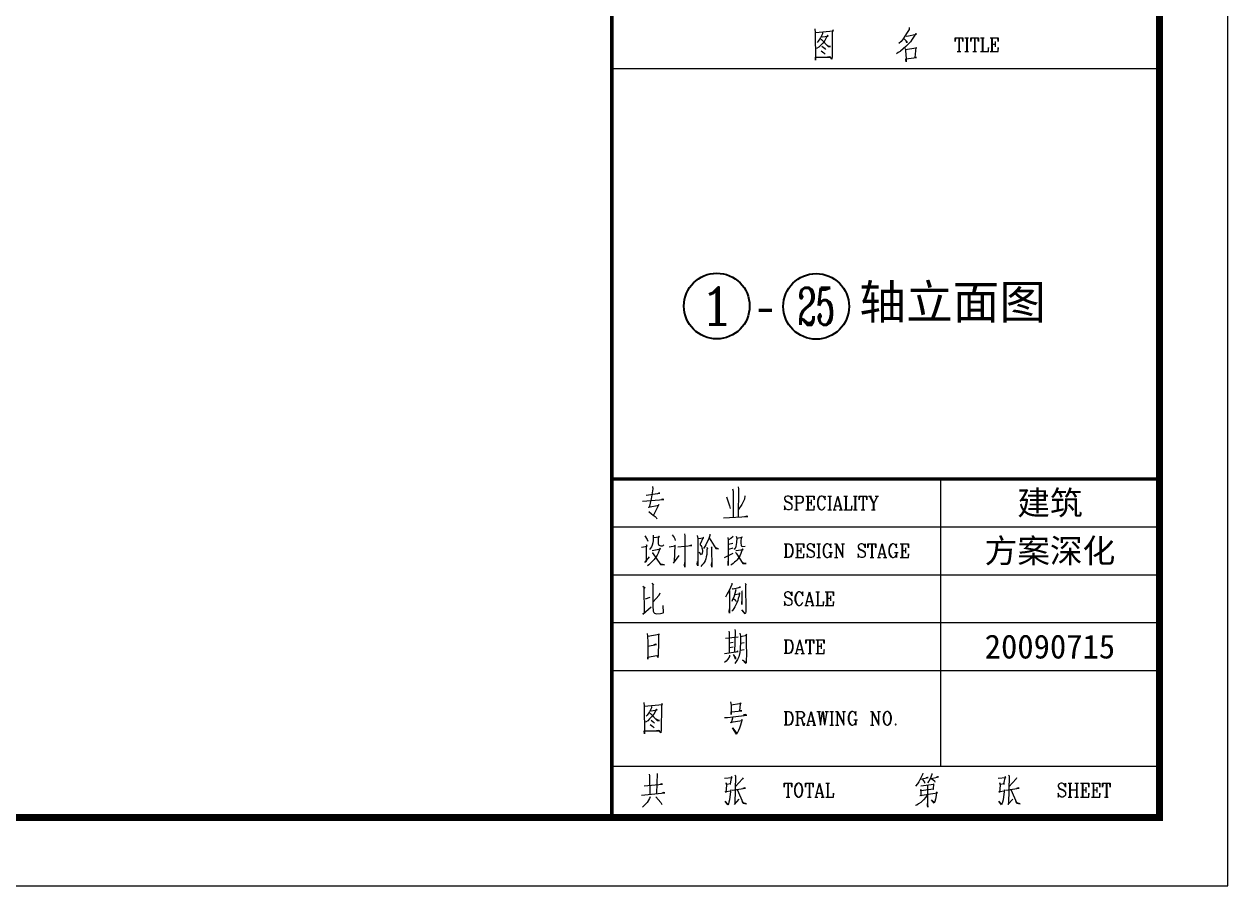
# Model space of a CAD drawing. Extents: x 1332633 to 1595679, y 264824 to 640777.
# Drawn here: x 1491220 to 1508807, y 267300 to 279900 of the extents above; entities that cross this region are included whole.
import ezdxf
from ezdxf.enums import TextEntityAlignment as Align

# ---------------------------------------------------------------- set-up
doc = ezdxf.new("R2010")
doc.units = 0
doc.header["$LTSCALE"] = 1000
doc.header["$MEASUREMENT"] = 0
doc.layers.add('_公共_图框', color=4, linetype='CONTINUOUS', lineweight=5)
for name, color, linetype in [('AXIS_TEXT', 7, 'CONTINUOUS'), ('hatch', 251, 'CONTINUOUS'), ('PUB_DIM', 3, 'CONTINUOUS')]:
    doc.layers.add(name, color=color, linetype=linetype)
doc.styles.add('_TCH_AXIS', font='COMPLEX', dxfattribs={"bigfont": 'GBCBIG'})
doc.styles.add('图框文字', font='SIMKAI.TTF')

# ---------------------------------------------------------------- blocks, each defined once
blk = doc.blocks.new('tk22')
at = {"layer": '_公共_图框'}
for p, q in [((-6037, 12531), (-6030, 12479)), ((-6027, 12479), (-5763, 12503)), ((-5772, 12515), (-5779, 12479)), ((-5763, 12503), (-5772, 12515)), ((-4658, 12523), (-4696, 12460)), ((-4655, 12550), (-4658, 12523)), ((-6030, 12479), (-6024, 12074)), ((-5986, 12350), (-6002, 12330)), ((-5952, 12397), (-5986, 12350)), ((-5923, 12456), (-5952, 12397)), ((-5920, 12322), (-5949, 12291)), ((-5945, 12373), (-5936, 12373)), ((-5939, 12417), (-5926, 12413)), ((-5936, 12373), (-5838, 12271)), ((-5926, 12413), (-5838, 12424)), ((-5923, 12476), (-5923, 12456)), ((-5889, 12362), (-5920, 12322)), ((-5848, 12436), (-5889, 12362)), ((-5838, 12424), (-5848, 12436)), ((-5779, 12479), (-5782, 12125)), ((-4774, 12346), (-4806, 12318)), ((-4743, 12385), (-4774, 12346)), ((-4718, 12421), (-4743, 12385)), ((-4733, 12385), (-4727, 12381)), ((-4727, 12381), (-4692, 12346)), ((-4696, 12460), (-4718, 12421)), ((-4689, 12326), (-4702, 12354)), ((-4699, 12429), (-4689, 12424)), ((-4692, 12346), (-4689, 12326)), ((-4689, 12424), (-4548, 12452)), ((-4639, 12342), (-4671, 12306)), ((-4611, 12377), (-4639, 12342)), ((-4582, 12421), (-4611, 12377)), ((-4557, 12460), (-4582, 12421)), ((-4548, 12452), (-4557, 12460)), ((-3986, 12401), (-3871, 12401)), ((-3986, 12343), (-3986, 12401)), ((-3978, 12401), (-3986, 12343)), ((-3932, 12401), (-3932, 12200)), ((-3925, 12401), (-3925, 12200)), ((-3871, 12343), (-3879, 12401)), ((-3871, 12401), (-3871, 12343)), ((-3841, 12401), (-3788, 12401)), ((-3818, 12401), (-3818, 12200)), ((-3810, 12401), (-3810, 12200)), ((-3757, 12401), (-3643, 12401)), ((-3757, 12343), (-3757, 12401)), ((-3750, 12401), (-3757, 12343)), ((-3704, 12401), (-3704, 12200)), ((-3696, 12401), (-3696, 12200)), ((-3643, 12343), (-3651, 12401)), ((-3643, 12401), (-3643, 12343)), ((-3613, 12401), (-3559, 12401)), ((-3590, 12401), (-3590, 12200)), ((-3582, 12401), (-3582, 12200)), ((-3475, 12401), (-3354, 12401)), ((-3453, 12401), (-3453, 12200)), ((-3445, 12401), (-3445, 12200)), ((-3399, 12343), (-3399, 12267)), ((-3354, 12343), (-3361, 12401)), ((-3354, 12401), (-3354, 12343)), ((-5977, 12263), (-6008, 12243)), ((-5949, 12291), (-5977, 12263)), ((-5942, 12208), (-5901, 12180)), ((-5930, 12275), (-5895, 12247)), ((-5901, 12180), (-5882, 12161)), ((-5895, 12247), (-5879, 12228)), ((-5838, 12279), (-5854, 12287)), ((-5804, 12271), (-5838, 12279)), ((-5838, 12271), (-5804, 12271)), ((-4815, 12184), (-4841, 12165)), ((-4790, 12200), (-4815, 12184)), ((-4784, 12204), (-4790, 12200)), ((-4743, 12236), (-4784, 12204)), ((-4705, 12271), (-4743, 12236)), ((-4718, 12243), (-4712, 12231)), ((-4712, 12231), (-4705, 12133)), ((-4557, 12247), (-4708, 12224)), ((-4671, 12306), (-4705, 12271)), ((-4570, 12113), (-4554, 12259)), ((-4548, 12251), (-4557, 12247)), ((-4554, 12259), (-4548, 12251)), ((-3955, 12200), (-3902, 12200)), ((-3841, 12200), (-3788, 12200)), ((-3727, 12200), (-3673, 12200)), ((-3613, 12200), (-3498, 12200)), ((-3498, 12258), (-3506, 12200)), ((-3498, 12200), (-3498, 12258)), ((-3475, 12200), (-3354, 12200)), ((-3445, 12305), (-3399, 12305)), ((-3354, 12258), (-3361, 12200)), ((-3354, 12200), (-3354, 12258)), ((-6027, 12117), (-5804, 12117)), ((-6024, 12074), (-6027, 12117)), ((-5820, 12122), (-5851, 12117)), ((-5804, 12117), (-5820, 12122)), ((-5785, 12086), (-5807, 12117)), ((-5782, 12125), (-5785, 12086)), ((-4705, 12133), (-4702, 12122)), ((-4705, 12094), (-4551, 12113)), ((-4705, 12082), (-4705, 12094)), ((-4702, 12050), (-4705, 12082)), ((-4702, 12122), (-4702, 12050)), ((-4554, 12113), (-4570, 12113)), ((-4551, 12113), (-4554, 12113)), ((-9000, 11950), (-1000, 11950)), ((-8403, 5807), (-8428, 5661)), ((-8406, 5838), (-8403, 5807)), ((-7235, 5807), (-7229, 5772)), ((-7157, 5834), (-7150, 5803)), ((-4200, 5950), (-4200, 1750)), ((-8554, 5626), (-8239, 5649)), ((-8498, 5712), (-8299, 5740)), ((-8428, 5661), (-8457, 5531)), ((-8312, 5740), (-8334, 5732)), ((-8299, 5740), (-8312, 5740)), ((-8255, 5653), (-8274, 5649)), ((-8239, 5649), (-8255, 5653)), ((-7324, 5689), (-7279, 5559)), ((-7229, 5772), (-7229, 5390)), ((-7150, 5803), (-7157, 5394)), ((-7063, 5653), (-7103, 5578)), ((-7056, 5704), (-7063, 5653)), ((-6462, 5691), (-6477, 5672)), ((-6477, 5672), (-6477, 5653)), ((-6477, 5653), (-6469, 5634)), ((-6477, 5653), (-6462, 5634)), ((-6469, 5634), (-6462, 5624)), ((-6439, 5700), (-6462, 5691)), ((-6462, 5634), (-6447, 5624)), ((-6416, 5700), (-6439, 5700)), ((-6393, 5691), (-6416, 5700)), ((-6378, 5672), (-6393, 5691)), ((-6378, 5672), (-6370, 5700)), ((-6370, 5643), (-6378, 5672)), ((-6370, 5700), (-6370, 5643)), ((-6332, 5700), (-6241, 5700)), ((-6309, 5700), (-6309, 5500)), ((-6302, 5700), (-6302, 5500)), ((-6241, 5700), (-6226, 5691)), ((-6241, 5700), (-6218, 5691)), ((-6226, 5691), (-6218, 5681)), ((-6218, 5691), (-6210, 5681)), ((-6218, 5681), (-6210, 5662)), ((-6210, 5634), (-6218, 5614)), ((-6210, 5681), (-6203, 5662)), ((-6210, 5662), (-6210, 5634)), ((-6203, 5634), (-6210, 5614)), ((-6203, 5662), (-6203, 5634)), ((-6165, 5700), (-6043, 5700)), ((-6142, 5700), (-6142, 5500)), ((-6134, 5700), (-6134, 5500)), ((-6089, 5643), (-6089, 5567)), ((-6043, 5643), (-6051, 5700)), ((-6043, 5700), (-6043, 5643)), ((-5990, 5653), (-5997, 5624)), ((-5982, 5672), (-5990, 5653)), ((-5982, 5653), (-5990, 5624)), ((-5967, 5691), (-5982, 5672)), ((-5974, 5672), (-5982, 5653)), ((-5959, 5691), (-5974, 5672)), ((-5944, 5700), (-5967, 5691)), ((-5944, 5700), (-5959, 5691)), ((-5929, 5700), (-5944, 5700)), ((-5906, 5691), (-5929, 5700)), ((-5891, 5672), (-5906, 5691)), ((-5883, 5700), (-5891, 5672)), ((-5891, 5672), (-5883, 5643)), ((-5883, 5643), (-5883, 5700)), ((-5845, 5700), (-5792, 5700)), ((-5822, 5700), (-5822, 5500)), ((-5814, 5700), (-5814, 5500)), ((-5754, 5500), (-5700, 5700)), ((-5700, 5700), (-5647, 5500)), ((-5700, 5672), (-5655, 5500)), ((-5609, 5700), (-5556, 5700)), ((-5586, 5700), (-5586, 5500)), ((-5578, 5700), (-5578, 5500)), ((-5472, 5700), (-5418, 5700)), ((-5449, 5700), (-5449, 5500)), ((-5441, 5700), (-5441, 5500)), ((-5388, 5700), (-5274, 5700)), ((-5388, 5643), (-5388, 5700)), ((-5380, 5700), (-5388, 5643)), ((-5335, 5700), (-5335, 5500)), ((-5327, 5700), (-5327, 5500)), ((-5274, 5643), (-5282, 5700)), ((-5274, 5700), (-5274, 5643)), ((-5251, 5700), (-5205, 5700)), ((-5236, 5700), (-5182, 5596)), ((-5228, 5700), (-5175, 5596)), ((-5121, 5700), (-5175, 5596)), ((-5152, 5700), (-5106, 5700)), ((-8463, 5539), (-8312, 5567)), ((-8457, 5531), (-8463, 5539)), ((-8460, 5472), (-8422, 5441)), ((-8315, 5578), (-8391, 5421)), ((-8312, 5567), (-8315, 5578)), ((-7279, 5559), (-7273, 5516)), ((-7103, 5578), (-7154, 5500)), ((-6477, 5557), (-6477, 5500)), ((-6469, 5529), (-6477, 5557)), ((-6477, 5500), (-6469, 5529)), ((-6454, 5510), (-6469, 5529)), ((-6462, 5624), (-6447, 5614)), ((-6431, 5500), (-6454, 5510)), ((-6447, 5624), (-6401, 5605)), ((-6447, 5614), (-6401, 5596)), ((-6409, 5500), (-6431, 5500)), ((-6386, 5510), (-6409, 5500)), ((-6401, 5605), (-6386, 5596)), ((-6401, 5596), (-6386, 5586)), ((-6386, 5596), (-6378, 5586)), ((-6386, 5586), (-6370, 5567)), ((-6370, 5529), (-6386, 5510)), ((-6378, 5586), (-6370, 5567)), ((-6370, 5567), (-6370, 5529)), ((-6332, 5500), (-6279, 5500)), ((-6241, 5596), (-6302, 5596)), ((-6218, 5605), (-6241, 5596)), ((-6226, 5605), (-6241, 5596)), ((-6218, 5614), (-6226, 5605)), ((-6210, 5614), (-6218, 5605)), ((-6165, 5500), (-6043, 5500)), ((-6134, 5605), (-6089, 5605)), ((-6043, 5557), (-6051, 5500)), ((-6043, 5500), (-6043, 5557)), ((-5997, 5624), (-5997, 5576)), ((-5997, 5576), (-5990, 5548)), ((-5990, 5624), (-5990, 5576)), ((-5990, 5576), (-5982, 5548)), ((-5990, 5548), (-5982, 5529)), ((-5982, 5548), (-5974, 5529)), ((-5982, 5529), (-5967, 5510)), ((-5974, 5529), (-5959, 5510)), ((-5967, 5510), (-5944, 5500)), ((-5959, 5510), (-5944, 5500)), ((-5944, 5500), (-5929, 5500)), ((-5929, 5500), (-5906, 5510)), ((-5906, 5510), (-5891, 5529)), ((-5891, 5529), (-5883, 5548)), ((-5845, 5500), (-5792, 5500)), ((-5769, 5500), (-5723, 5500)), ((-5738, 5557), (-5670, 5557)), ((-5678, 5500), (-5632, 5500)), ((-5609, 5500), (-5495, 5500)), ((-5495, 5557), (-5502, 5500)), ((-5495, 5500), (-5495, 5557)), ((-5472, 5500), (-5418, 5500)), ((-5358, 5500), (-5304, 5500)), ((-5205, 5500), (-5152, 5500)), ((-5182, 5596), (-5182, 5500)), ((-5175, 5596), (-5175, 5500)), ((-8422, 5441), (-8397, 5421)), ((-8397, 5421), (-8369, 5402)), ((-8369, 5402), (-8353, 5386)), ((-8353, 5386), (-8343, 5366)), ((-7368, 5382), (-7012, 5402)), ((-7028, 5405), (-7063, 5397)), ((-7012, 5402), (-7028, 5405)), ((-9000, 5250), (-1000, 5250)), ((-8520, 5119), (-8482, 5064)), ((-8397, 5127), (-8394, 5091)), ((-8391, 5095), (-8306, 5103)), ((-8312, 5115), (-8322, 5083)), ((-8306, 5103), (-8312, 5115)), ((-8117, 5135), (-8092, 5095)), ((-7938, 5146), (-7934, 5119)), ((-7934, 5119), (-7934, 4658)), ((-7752, 5123), (-7745, 5080)), ((-7569, 5123), (-7579, 5095)), ((-7569, 5143), (-7569, 5123)), ((-7229, 5107), (-7261, 5080)), ((-7182, 5115), (-7176, 5080)), ((-7103, 5103), (-7113, 5080)), ((-7097, 5099), (-7103, 5103)), ((-8567, 4953), (-8482, 4969)), ((-8498, 4953), (-8501, 4745)), ((-8494, 4985), (-8498, 4953)), ((-8482, 4969), (-8494, 4985)), ((-8482, 5064), (-8476, 5040)), ((-8435, 4938), (-8451, 4918)), ((-8422, 4957), (-8435, 4938)), ((-8410, 4981), (-8422, 4957)), ((-8400, 5017), (-8410, 4981)), ((-8410, 4906), (-8287, 4926)), ((-8394, 5052), (-8400, 5017)), ((-8394, 5091), (-8394, 5052)), ((-8322, 5083), (-8322, 5056)), ((-8322, 5056), (-8322, 5032)), ((-8322, 5032), (-8322, 5005)), ((-8322, 5005), (-8318, 4993)), ((-8318, 4993), (-8312, 4981)), ((-8312, 4981), (-8299, 4977)), ((-8296, 4938), (-8309, 4906)), ((-8299, 4977), (-8284, 4973)), ((-8287, 4926), (-8296, 4938)), ((-8284, 4973), (-8262, 4973)), ((-8262, 4973), (-8249, 4977)), ((-8249, 4977), (-8239, 4985)), ((-8164, 4957), (-8076, 4973)), ((-8092, 5095), (-8079, 5075)), ((-8082, 4981), (-8089, 4737)), ((-8076, 4973), (-8082, 4981)), ((-8079, 5075), (-8073, 5052)), ((-8035, 4957), (-7830, 4977)), ((-7843, 4981), (-7868, 4973)), ((-7830, 4977), (-7843, 4981)), ((-7745, 5080), (-7745, 4678)), ((-7742, 5080), (-7657, 5087)), ((-7667, 5095), (-7708, 4997)), ((-7708, 4997), (-7708, 4989)), ((-7708, 4989), (-7701, 4977)), ((-7701, 4977), (-7692, 4961)), ((-7692, 4961), (-7686, 4945)), ((-7686, 4945), (-7679, 4930)), ((-7679, 4930), (-7676, 4906)), ((-7657, 5087), (-7667, 5095)), ((-7642, 4961), (-7660, 4934)), ((-7626, 4989), (-7642, 4961)), ((-7610, 5020), (-7626, 4989)), ((-7594, 5056), (-7610, 5020)), ((-7610, 4953), (-7604, 4930)), ((-7604, 4930), (-7610, 4922)), ((-7579, 5095), (-7594, 5056)), ((-7576, 5091), (-7481, 4934)), ((-7547, 4957), (-7541, 4945)), ((-7541, 4945), (-7544, 4942)), ((-7544, 4942), (-7541, 4662)), ((-7481, 4942), (-7503, 4969)), ((-7443, 4926), (-7481, 4942)), ((-7481, 4934), (-7443, 4926)), ((-7305, 5095), (-7302, 5060)), ((-7302, 5060), (-7302, 4686)), ((-7261, 5080), (-7298, 5060)), ((-7298, 4997), (-7232, 5012)), ((-7232, 4938), (-7298, 4918)), ((-7204, 4934), (-7213, 4918)), ((-7195, 4945), (-7204, 4934)), ((-7188, 4965), (-7195, 4945)), ((-7182, 4989), (-7188, 4965)), ((-7179, 5024), (-7182, 4989)), ((-7176, 5080), (-7179, 5024)), ((-7176, 5083), (-7097, 5099)), ((-7113, 5080), (-7116, 5048)), ((-7116, 5048), (-7116, 5005)), ((-7116, 5005), (-7113, 4985)), ((-7113, 4985), (-7110, 4973)), ((-7110, 4973), (-7100, 4969)), ((-7091, 4930), (-7106, 4887)), ((-7100, 4969), (-7088, 4961)), ((-7084, 4918), (-7091, 4930)), ((-7088, 4961), (-7050, 4969)), ((-6485, 5000), (-6409, 5000)), ((-6462, 5000), (-6462, 4800)), ((-6454, 5000), (-6454, 4800)), ((-6409, 5000), (-6386, 4991)), ((-6409, 5000), (-6393, 4991)), ((-6393, 4991), (-6378, 4972)), ((-6386, 4991), (-6370, 4972)), ((-6378, 4972), (-6370, 4953)), ((-6370, 4972), (-6363, 4953)), ((-6370, 4953), (-6363, 4924)), ((-6363, 4953), (-6355, 4924)), ((-6317, 5000), (-6195, 5000)), ((-6294, 5000), (-6294, 4800)), ((-6287, 5000), (-6287, 4800)), ((-6241, 4943), (-6241, 4867)), ((-6195, 4943), (-6203, 5000)), ((-6195, 5000), (-6195, 4943)), ((-6134, 4991), (-6149, 4972)), ((-6149, 4972), (-6149, 4953)), ((-6149, 4953), (-6142, 4934)), ((-6149, 4953), (-6134, 4934)), ((-6142, 4934), (-6134, 4924)), ((-6111, 5000), (-6134, 4991)), ((-6134, 4934), (-6119, 4924)), ((-6089, 5000), (-6111, 5000)), ((-6066, 4991), (-6089, 5000)), ((-6051, 4972), (-6066, 4991)), ((-6051, 4972), (-6043, 5000)), ((-6043, 4943), (-6051, 4972)), ((-6043, 5000), (-6043, 4943)), ((-6005, 5000), (-5952, 5000)), ((-5982, 5000), (-5982, 4800)), ((-5974, 5000), (-5974, 4800)), ((-5906, 4953), (-5913, 4924)), ((-5898, 4972), (-5906, 4953)), ((-5898, 4953), (-5906, 4924)), ((-5883, 4991), (-5898, 4972)), ((-5891, 4972), (-5898, 4953)), ((-5875, 4991), (-5891, 4972)), ((-5860, 5000), (-5883, 4991)), ((-5860, 5000), (-5875, 4991)), ((-5845, 5000), (-5860, 5000)), ((-5822, 4991), (-5845, 5000)), ((-5807, 4972), (-5822, 4991)), ((-5799, 5000), (-5807, 4972)), ((-5807, 4972), (-5799, 4943)), ((-5799, 4943), (-5799, 5000)), ((-5746, 5000), (-5716, 5000)), ((-5723, 5000), (-5723, 4800)), ((-5716, 5000), (-5624, 4819)), ((-5716, 4981), (-5624, 4800)), ((-5647, 5000), (-5601, 5000)), ((-5624, 4800), (-5624, 5000)), ((-5388, 4991), (-5403, 4972)), ((-5403, 4972), (-5403, 4953)), ((-5403, 4953), (-5396, 4934)), ((-5403, 4953), (-5388, 4934)), ((-5396, 4934), (-5388, 4924)), ((-5365, 5000), (-5388, 4991)), ((-5388, 4934), (-5373, 4924)), ((-5343, 5000), (-5365, 5000)), ((-5320, 4991), (-5343, 5000)), ((-5304, 4972), (-5320, 4991)), ((-5304, 4972), (-5297, 5000)), ((-5297, 4943), (-5304, 4972)), ((-5297, 5000), (-5297, 4943)), ((-5259, 5000), (-5144, 5000)), ((-5259, 4943), (-5259, 5000)), ((-5251, 5000), (-5259, 4943)), ((-5205, 5000), (-5205, 4800)), ((-5198, 5000), (-5198, 4800)), ((-5144, 4943), (-5152, 5000)), ((-5144, 5000), (-5144, 4943)), ((-5106, 4800), (-5053, 5000)), ((-5053, 5000), (-5000, 4800)), ((-5053, 4972), (-5007, 4800)), ((-4947, 4953), (-4954, 4924)), ((-4939, 4972), (-4947, 4953)), ((-4939, 4953), (-4947, 4924)), ((-4924, 4991), (-4939, 4972)), ((-4931, 4972), (-4939, 4953)), ((-4916, 4991), (-4931, 4972)), ((-4901, 5000), (-4924, 4991)), ((-4901, 5000), (-4916, 4991)), ((-4886, 5000), (-4901, 5000)), ((-4863, 4991), (-4886, 5000)), ((-4847, 4972), (-4863, 4991)), ((-4840, 5000), (-4847, 4972)), ((-4847, 4972), (-4840, 4943)), ((-4840, 4943), (-4840, 5000)), ((-4786, 5000), (-4665, 5000)), ((-4764, 5000), (-4764, 4800)), ((-4756, 5000), (-4756, 4800)), ((-4710, 4943), (-4710, 4867)), ((-4665, 4943), (-4672, 5000)), ((-4665, 5000), (-4665, 4943)), ((-8517, 4729), (-8451, 4812)), ((-8413, 4871), (-8406, 4871)), ((-8381, 4772), (-8410, 4741)), ((-8406, 4871), (-8290, 4698)), ((-8356, 4808), (-8381, 4772)), ((-8340, 4835), (-8356, 4808)), ((-8325, 4867), (-8340, 4835)), ((-8309, 4906), (-8325, 4867)), ((-8101, 4721), (-8016, 4831)), ((-7689, 4839), (-7723, 4879)), ((-7683, 4851), (-7689, 4839)), ((-7679, 4867), (-7683, 4851)), ((-7676, 4887), (-7679, 4867)), ((-7676, 4906), (-7676, 4887)), ((-7635, 4753), (-7651, 4729)), ((-7626, 4780), (-7635, 4753)), ((-7620, 4812), (-7626, 4780)), ((-7613, 4843), (-7620, 4812)), ((-7610, 4890), (-7613, 4843)), ((-7610, 4922), (-7610, 4890)), ((-7355, 4800), (-7226, 4863)), ((-7302, 4717), (-7302, 4749)), ((-7188, 4749), (-7207, 4733)), ((-7195, 4875), (-7185, 4863)), ((-7188, 4906), (-7185, 4906)), ((-7172, 4764), (-7188, 4749)), ((-7185, 4906), (-7084, 4918)), ((-7185, 4863), (-7088, 4713)), ((-7154, 4788), (-7172, 4764)), ((-7138, 4812), (-7154, 4788)), ((-7125, 4835), (-7138, 4812)), ((-7116, 4859), (-7125, 4835)), ((-7106, 4887), (-7116, 4859)), ((-6409, 4800), (-6485, 4800)), ((-6386, 4810), (-6409, 4800)), ((-6393, 4810), (-6409, 4800)), ((-6378, 4829), (-6393, 4810)), ((-6370, 4829), (-6386, 4810)), ((-6370, 4848), (-6378, 4829)), ((-6363, 4877), (-6370, 4848)), ((-6363, 4848), (-6370, 4829)), ((-6363, 4924), (-6363, 4877)), ((-6355, 4877), (-6363, 4848)), ((-6355, 4924), (-6355, 4877)), ((-6317, 4800), (-6195, 4800)), ((-6287, 4905), (-6241, 4905)), ((-6195, 4857), (-6203, 4800)), ((-6195, 4800), (-6195, 4857)), ((-6149, 4857), (-6149, 4800)), ((-6142, 4829), (-6149, 4857)), ((-6149, 4800), (-6142, 4829)), ((-6127, 4810), (-6142, 4829)), ((-6134, 4924), (-6119, 4915)), ((-6104, 4800), (-6127, 4810)), ((-6119, 4924), (-6073, 4905)), ((-6119, 4915), (-6073, 4895)), ((-6081, 4800), (-6104, 4800)), ((-6058, 4810), (-6081, 4800)), ((-6073, 4905), (-6058, 4895)), ((-6073, 4895), (-6058, 4886)), ((-6058, 4895), (-6051, 4886)), ((-6058, 4886), (-6043, 4867)), ((-6043, 4829), (-6058, 4810)), ((-6051, 4886), (-6043, 4867)), ((-6043, 4867), (-6043, 4829)), ((-6005, 4800), (-5952, 4800)), ((-5913, 4924), (-5913, 4877)), ((-5913, 4877), (-5906, 4848)), ((-5906, 4924), (-5906, 4877)), ((-5906, 4877), (-5898, 4848)), ((-5906, 4848), (-5898, 4829)), ((-5898, 4848), (-5891, 4829)), ((-5898, 4829), (-5883, 4810)), ((-5891, 4829), (-5875, 4810)), ((-5883, 4810), (-5860, 4800)), ((-5875, 4810), (-5860, 4800)), ((-5860, 4800), (-5845, 4800)), ((-5845, 4800), (-5822, 4810)), ((-5830, 4877), (-5776, 4877)), ((-5822, 4810), (-5807, 4829)), ((-5807, 4877), (-5807, 4800)), ((-5799, 4877), (-5799, 4800)), ((-5746, 4800), (-5700, 4800)), ((-5403, 4857), (-5403, 4800)), ((-5396, 4829), (-5403, 4857)), ((-5403, 4800), (-5396, 4829)), ((-5380, 4810), (-5396, 4829)), ((-5388, 4924), (-5373, 4915)), ((-5358, 4800), (-5380, 4810)), ((-5373, 4924), (-5327, 4905)), ((-5373, 4915), (-5327, 4895)), ((-5335, 4800), (-5358, 4800)), ((-5312, 4810), (-5335, 4800)), ((-5327, 4905), (-5312, 4895)), ((-5327, 4895), (-5312, 4886)), ((-5312, 4895), (-5304, 4886)), ((-5312, 4886), (-5297, 4867)), ((-5297, 4829), (-5312, 4810)), ((-5304, 4886), (-5297, 4867)), ((-5297, 4867), (-5297, 4829)), ((-5228, 4800), (-5175, 4800)), ((-5121, 4800), (-5076, 4800)), ((-5091, 4857), (-5023, 4857)), ((-5030, 4800), (-4985, 4800)), ((-4954, 4924), (-4954, 4877)), ((-4954, 4877), (-4947, 4848)), ((-4947, 4924), (-4947, 4877)), ((-4947, 4877), (-4939, 4848)), ((-4947, 4848), (-4939, 4829)), ((-4939, 4848), (-4931, 4829)), ((-4939, 4829), (-4924, 4810)), ((-4931, 4829), (-4916, 4810)), ((-4924, 4810), (-4901, 4800)), ((-4916, 4810), (-4901, 4800)), ((-4901, 4800), (-4886, 4800)), ((-4886, 4800), (-4863, 4810)), ((-4870, 4877), (-4817, 4877)), ((-4863, 4810), (-4847, 4829)), ((-4847, 4877), (-4847, 4800)), ((-4840, 4877), (-4840, 4800)), ((-4786, 4800), (-4665, 4800)), ((-4756, 4905), (-4710, 4905)), ((-4665, 4857), (-4672, 4800)), ((-4665, 4800), (-4665, 4857)), ((-8501, 4745), (-8517, 4729)), ((-8460, 4694), (-8479, 4682)), ((-8438, 4713), (-8460, 4694)), ((-8410, 4741), (-8438, 4713)), ((-8290, 4705), (-8306, 4721)), ((-8230, 4694), (-8290, 4705)), ((-8290, 4698), (-8230, 4694)), ((-8089, 4737), (-8101, 4721)), ((-7938, 4690), (-7934, 4729)), ((-7934, 4658), (-7938, 4690)), ((-7752, 4705), (-7749, 4741)), ((-7745, 4678), (-7752, 4705)), ((-7683, 4690), (-7701, 4670)), ((-7667, 4709), (-7683, 4690)), ((-7651, 4729), (-7667, 4709)), ((-7544, 4694), (-7541, 4729)), ((-7541, 4662), (-7544, 4694)), ((-7302, 4686), (-7302, 4717)), ((-7245, 4701), (-7261, 4690)), ((-7229, 4713), (-7245, 4701)), ((-7207, 4733), (-7229, 4713)), ((-7084, 4717), (-7100, 4733)), ((-7088, 4713), (-7040, 4713)), ((-7040, 4713), (-7084, 4717)), ((-9000, 4550), (-1000, 4550)), ((-8416, 4427), (-8391, 4399)), ((-8400, 4407), (-8400, 4324)), ((-8391, 4399), (-8400, 4407)), ((-7248, 4407), (-7286, 4320)), ((-7245, 4427), (-7248, 4407)), ((-7053, 4423), (-7040, 4407)), ((-7040, 4407), (-7047, 4403)), ((-7047, 4403), (-7043, 4013)), ((-8545, 4383), (-8514, 4360)), ((-8532, 4368), (-8526, 3990)), ((-8514, 4360), (-8532, 4368)), ((-8510, 4198), (-8441, 4222)), ((-8400, 4324), (-8400, 4242)), ((-8400, 4147), (-8309, 4250)), ((-8400, 4242), (-8400, 4167)), ((-8309, 4250), (-8293, 4285)), ((-7317, 4269), (-7342, 4222)), ((-7286, 4320), (-7317, 4269)), ((-7279, 4320), (-7283, 3986)), ((-7242, 4348), (-7235, 4344)), ((-7235, 4344), (-7229, 4344)), ((-7220, 4222), (-7235, 4187)), ((-7229, 4344), (-7119, 4368)), ((-7204, 4273), (-7220, 4222)), ((-7188, 4328), (-7204, 4273)), ((-7192, 4336), (-7188, 4328)), ((-7192, 4261), (-7129, 4273)), ((-7141, 4242), (-7154, 4202)), ((-7129, 4368), (-7144, 4360)), ((-7135, 4285), (-7141, 4242)), ((-7129, 4273), (-7135, 4285)), ((-7119, 4368), (-7129, 4368)), ((-7100, 4316), (-7094, 4308)), ((-7094, 4308), (-7100, 4305)), ((-7100, 4305), (-7100, 4116)), ((-6462, 4291), (-6477, 4272)), ((-6477, 4272), (-6477, 4253)), ((-6477, 4253), (-6469, 4234)), ((-6477, 4253), (-6462, 4234)), ((-6469, 4234), (-6462, 4224)), ((-6439, 4300), (-6462, 4291)), ((-6462, 4234), (-6447, 4224)), ((-6462, 4224), (-6447, 4215)), ((-6447, 4224), (-6401, 4205)), ((-6416, 4300), (-6439, 4300)), ((-6393, 4291), (-6416, 4300)), ((-6378, 4272), (-6393, 4291)), ((-6378, 4272), (-6370, 4300)), ((-6370, 4243), (-6378, 4272)), ((-6370, 4300), (-6370, 4243)), ((-6317, 4253), (-6325, 4224)), ((-6325, 4224), (-6325, 4176)), ((-6309, 4272), (-6317, 4253)), ((-6309, 4253), (-6317, 4224)), ((-6317, 4224), (-6317, 4176)), ((-6294, 4291), (-6309, 4272)), ((-6302, 4272), (-6309, 4253)), ((-6287, 4291), (-6302, 4272)), ((-6271, 4300), (-6294, 4291)), ((-6271, 4300), (-6287, 4291)), ((-6256, 4300), (-6271, 4300)), ((-6233, 4291), (-6256, 4300)), ((-6218, 4272), (-6233, 4291)), ((-6210, 4300), (-6218, 4272)), ((-6218, 4272), (-6210, 4243)), ((-6210, 4243), (-6210, 4300)), ((-6165, 4100), (-6111, 4300)), ((-6111, 4300), (-6058, 4100)), ((-6111, 4272), (-6066, 4100)), ((-6020, 4300), (-5967, 4300)), ((-5997, 4300), (-5997, 4100)), ((-5990, 4300), (-5990, 4100)), ((-5883, 4300), (-5761, 4300)), ((-5860, 4300), (-5860, 4100)), ((-5852, 4300), (-5852, 4100)), ((-5807, 4243), (-5807, 4167)), ((-5761, 4243), (-5769, 4300)), ((-5761, 4300), (-5761, 4243)), ((-8545, 3974), (-8425, 4080)), ((-8400, 4167), (-8400, 4112)), ((-8400, 4112), (-8400, 4108)), ((-8400, 4108), (-8400, 4092)), ((-8400, 4092), (-8397, 4017)), ((-8246, 3997), (-8252, 4100)), ((-7286, 4013), (-7283, 4049)), ((-7235, 4187), (-7248, 4159)), ((-7220, 4057), (-7235, 4029)), ((-7223, 4202), (-7195, 4179)), ((-7204, 4080), (-7220, 4057)), ((-7188, 4112), (-7204, 4080)), ((-7195, 4179), (-7188, 4159)), ((-7172, 4139), (-7188, 4112)), ((-7160, 4171), (-7172, 4139)), ((-7154, 4202), (-7160, 4171)), ((-7103, 4135), (-7100, 4159)), ((-7100, 4116), (-7103, 4135)), ((-6477, 4158), (-6477, 4100)), ((-6469, 4129), (-6477, 4158)), ((-6477, 4100), (-6469, 4129)), ((-6454, 4110), (-6469, 4129)), ((-6431, 4100), (-6454, 4110)), ((-6447, 4215), (-6401, 4196)), ((-6409, 4100), (-6431, 4100)), ((-6386, 4110), (-6409, 4100)), ((-6401, 4205), (-6386, 4196)), ((-6401, 4196), (-6386, 4186)), ((-6386, 4196), (-6378, 4186)), ((-6386, 4186), (-6370, 4167)), ((-6370, 4129), (-6386, 4110)), ((-6378, 4186), (-6370, 4167)), ((-6370, 4167), (-6370, 4129)), ((-6325, 4176), (-6317, 4148)), ((-6317, 4176), (-6309, 4148)), ((-6317, 4148), (-6309, 4129)), ((-6309, 4148), (-6302, 4129)), ((-6309, 4129), (-6294, 4110)), ((-6302, 4129), (-6287, 4110)), ((-6294, 4110), (-6271, 4100)), ((-6287, 4110), (-6271, 4100)), ((-6271, 4100), (-6256, 4100)), ((-6256, 4100), (-6233, 4110)), ((-6233, 4110), (-6218, 4129)), ((-6218, 4129), (-6210, 4148)), ((-6180, 4100), (-6134, 4100)), ((-6149, 4158), (-6081, 4158)), ((-6089, 4100), (-6043, 4100)), ((-6020, 4100), (-5906, 4100)), ((-5906, 4158), (-5913, 4100)), ((-5906, 4100), (-5906, 4158)), ((-5883, 4100), (-5761, 4100)), ((-5852, 4205), (-5807, 4205)), ((-5761, 4158), (-5769, 4100)), ((-5761, 4100), (-5761, 4158)), ((-8526, 3990), (-8545, 3974)), ((-8397, 4017), (-8388, 3997)), ((-8388, 3997), (-8375, 3986)), ((-8375, 3986), (-8347, 3978)), ((-8347, 3978), (-8290, 3982)), ((-8290, 3982), (-8249, 3994)), ((-8249, 3994), (-8246, 3997)), ((-7286, 4009), (-7286, 4013)), ((-7283, 3986), (-7286, 4009)), ((-7235, 4029), (-7248, 4017)), ((-7103, 4037), (-7053, 3982)), ((-7053, 3978), (-7103, 4037)), ((-7053, 3982), (-7047, 3997)), ((-7047, 3986), (-7053, 3978)), ((-7043, 4009), (-7047, 3986)), ((-7043, 4013), (-7043, 4009)), ((-9000, 3850), (-1000, 3850)), ((-7292, 3727), (-7286, 3703)), ((-7286, 3703), (-7286, 3408)), ((-7198, 3727), (-7207, 3420)), ((-7204, 3750), (-7198, 3727)), ((-7132, 3695), (-7122, 3652)), ((-8485, 3691), (-8479, 3652)), ((-8479, 3652), (-8476, 3565)), ((-8309, 3675), (-8476, 3648)), ((-8476, 3565), (-8473, 3475)), ((-8473, 3506), (-8350, 3530)), ((-8362, 3534), (-8391, 3518)), ((-8350, 3530), (-8362, 3534)), ((-8315, 3514), (-8312, 3609)), ((-8312, 3687), (-8309, 3675)), ((-8312, 3609), (-8312, 3687)), ((-7342, 3620), (-7157, 3644)), ((-7283, 3554), (-7226, 3565)), ((-7122, 3565), (-7125, 3471)), ((-7122, 3648), (-7028, 3668)), ((-7122, 3652), (-7122, 3565)), ((-7119, 3549), (-7066, 3561)), ((-7037, 3679), (-7037, 3557)), ((-7028, 3668), (-7037, 3679)), ((-7037, 3557), (-7037, 3549)), ((-7037, 3549), (-7034, 3373)), ((-6485, 3600), (-6409, 3600)), ((-6462, 3600), (-6462, 3400)), ((-6454, 3600), (-6454, 3400)), ((-6409, 3600), (-6386, 3591)), ((-6409, 3600), (-6393, 3591)), ((-6393, 3591), (-6378, 3572)), ((-6386, 3591), (-6370, 3572)), ((-6378, 3572), (-6370, 3553)), ((-6370, 3572), (-6363, 3553)), ((-6370, 3553), (-6363, 3524)), ((-6363, 3553), (-6355, 3524)), ((-6363, 3524), (-6363, 3477)), ((-6355, 3524), (-6355, 3477)), ((-6309, 3400), (-6256, 3600)), ((-6256, 3600), (-6203, 3400)), ((-6256, 3572), (-6210, 3400)), ((-6165, 3600), (-6051, 3600)), ((-6165, 3543), (-6165, 3600)), ((-6157, 3600), (-6165, 3543)), ((-6111, 3600), (-6111, 3400)), ((-6104, 3600), (-6104, 3400)), ((-6051, 3543), (-6058, 3600)), ((-6051, 3600), (-6051, 3543)), ((-6020, 3600), (-5898, 3600)), ((-5997, 3600), (-5997, 3400)), ((-5990, 3600), (-5990, 3400)), ((-5944, 3543), (-5944, 3467)), ((-5898, 3543), (-5906, 3600)), ((-5898, 3600), (-5898, 3543)), ((-8473, 3475), (-8473, 3463)), ((-8473, 3463), (-8473, 3400)), ((-8473, 3400), (-8473, 3317)), ((-8473, 3345), (-8350, 3368)), ((-8473, 3317), (-8473, 3345)), ((-8350, 3368), (-8325, 3341)), ((-8325, 3341), (-8318, 3376)), ((-8318, 3424), (-8315, 3514)), ((-8318, 3376), (-8318, 3424)), ((-7352, 3396), (-7157, 3428)), ((-7283, 3353), (-7308, 3313)), ((-7279, 3373), (-7283, 3353)), ((-7279, 3486), (-7229, 3498)), ((-7229, 3384), (-7195, 3337)), ((-7195, 3317), (-7207, 3353)), ((-7166, 3431), (-7179, 3420)), ((-7157, 3428), (-7166, 3431)), ((-7147, 3349), (-7166, 3310)), ((-7132, 3412), (-7147, 3349)), ((-7125, 3471), (-7132, 3412)), ((-7125, 3447), (-7119, 3447)), ((-7119, 3447), (-7069, 3459)), ((-7034, 3373), (-7037, 3305)), ((-6409, 3400), (-6485, 3400)), ((-6386, 3410), (-6409, 3400)), ((-6393, 3410), (-6409, 3400)), ((-6378, 3429), (-6393, 3410)), ((-6370, 3429), (-6386, 3410)), ((-6370, 3448), (-6378, 3429)), ((-6363, 3477), (-6370, 3448)), ((-6363, 3448), (-6370, 3429)), ((-6355, 3477), (-6363, 3448)), ((-6325, 3400), (-6279, 3400)), ((-6294, 3457), (-6226, 3457)), ((-6233, 3400), (-6187, 3400)), ((-6134, 3400), (-6081, 3400)), ((-6020, 3400), (-5898, 3400)), ((-5990, 3505), (-5944, 3505)), ((-5898, 3457), (-5906, 3400)), ((-5898, 3400), (-5898, 3457)), ((-7330, 3286), (-7352, 3266)), ((-7308, 3313), (-7330, 3286)), ((-7166, 3310), (-7201, 3250)), ((-7195, 3337), (-7195, 3317)), ((-7091, 3305), (-7047, 3270)), ((-7043, 3254), (-7091, 3305)), ((-7040, 3266), (-7043, 3254)), ((-7037, 3305), (-7040, 3266)), ((-9000, 3150), (-1000, 3150)), ((-8535, 2681), (-8529, 2630)), ((-8526, 2630), (-8262, 2653)), ((-8271, 2665), (-8277, 2630)), ((-8262, 2653), (-8271, 2665)), ((-7267, 2693), (-7255, 2645)), ((-7135, 2661), (-7255, 2645)), ((-7255, 2645), (-7255, 2507)), ((-7113, 2665), (-7135, 2661)), ((-7129, 2562), (-7122, 2661)), ((-7122, 2661), (-7119, 2677)), ((-7119, 2677), (-7113, 2665)), ((-8529, 2630), (-8523, 2224)), ((-8485, 2499), (-8501, 2480)), ((-8451, 2547), (-8485, 2499)), ((-8422, 2606), (-8451, 2547)), ((-8419, 2472), (-8448, 2441)), ((-8444, 2523), (-8435, 2523)), ((-8438, 2567), (-8425, 2562)), ((-8435, 2523), (-8337, 2421)), ((-8425, 2562), (-8337, 2574)), ((-8422, 2625), (-8422, 2606)), ((-8388, 2511), (-8419, 2472)), ((-8347, 2586), (-8388, 2511)), ((-8337, 2574), (-8347, 2586)), ((-8277, 2630), (-8281, 2275)), ((-7352, 2464), (-7311, 2464)), ((-7311, 2464), (-7229, 2472)), ((-7255, 2543), (-7103, 2562)), ((-7255, 2507), (-7255, 2543)), ((-7232, 2472), (-7255, 2378)), ((-7229, 2472), (-7028, 2499)), ((-7103, 2562), (-7129, 2562)), ((-7050, 2504), (-7081, 2496)), ((-7028, 2499), (-7050, 2504)), ((-6485, 2550), (-6409, 2550)), ((-6462, 2550), (-6462, 2350)), ((-6454, 2550), (-6454, 2350)), ((-6409, 2550), (-6386, 2541)), ((-6409, 2550), (-6393, 2541)), ((-6393, 2541), (-6378, 2522)), ((-6386, 2541), (-6370, 2522)), ((-6378, 2522), (-6370, 2503)), ((-6370, 2522), (-6363, 2503)), ((-6370, 2503), (-6363, 2474)), ((-6363, 2503), (-6355, 2474)), ((-6363, 2474), (-6363, 2427)), ((-6355, 2474), (-6355, 2427)), ((-6317, 2550), (-6226, 2550)), ((-6294, 2550), (-6294, 2350)), ((-6287, 2550), (-6287, 2350)), ((-6226, 2550), (-6203, 2541)), ((-6226, 2550), (-6210, 2541)), ((-6203, 2465), (-6226, 2455)), ((-6210, 2465), (-6226, 2455)), ((-6210, 2541), (-6203, 2531)), ((-6203, 2474), (-6210, 2465)), ((-6203, 2541), (-6195, 2531)), ((-6203, 2531), (-6195, 2512)), ((-6195, 2493), (-6203, 2474)), ((-6195, 2474), (-6203, 2465)), ((-6195, 2531), (-6187, 2512)), ((-6195, 2512), (-6195, 2493)), ((-6187, 2493), (-6195, 2474)), ((-6187, 2512), (-6187, 2493)), ((-6142, 2350), (-6089, 2550)), ((-6089, 2550), (-6035, 2350)), ((-6089, 2522), (-6043, 2350)), ((-6005, 2550), (-5952, 2550)), ((-5982, 2550), (-5952, 2350)), ((-5974, 2550), (-5952, 2398)), ((-5952, 2350), (-5921, 2550)), ((-5921, 2550), (-5891, 2350)), ((-5913, 2550), (-5891, 2398)), ((-5860, 2550), (-5891, 2350)), ((-5883, 2550), (-5837, 2550)), ((-5814, 2550), (-5761, 2550)), ((-5792, 2550), (-5792, 2350)), ((-5784, 2550), (-5784, 2350)), ((-5731, 2550), (-5700, 2550)), ((-5708, 2550), (-5708, 2350)), ((-5700, 2550), (-5609, 2369)), ((-5700, 2531), (-5609, 2350)), ((-5632, 2550), (-5586, 2550)), ((-5609, 2350), (-5609, 2550)), ((-5540, 2503), (-5548, 2474)), ((-5548, 2474), (-5548, 2427)), ((-5533, 2522), (-5540, 2503)), ((-5533, 2503), (-5540, 2474)), ((-5540, 2474), (-5540, 2427)), ((-5517, 2541), (-5533, 2522)), ((-5525, 2522), (-5533, 2503)), ((-5510, 2541), (-5525, 2522)), ((-5495, 2550), (-5517, 2541)), ((-5495, 2550), (-5510, 2541)), ((-5479, 2550), (-5495, 2550)), ((-5456, 2541), (-5479, 2550)), ((-5441, 2522), (-5456, 2541)), ((-5434, 2550), (-5441, 2522)), ((-5441, 2522), (-5434, 2493)), ((-5434, 2493), (-5434, 2550)), ((-5221, 2550), (-5190, 2550)), ((-5198, 2550), (-5198, 2350)), ((-5190, 2550), (-5099, 2369)), ((-5190, 2531), (-5099, 2350)), ((-5121, 2550), (-5076, 2550)), ((-5099, 2350), (-5099, 2550)), ((-5030, 2503), (-5038, 2465)), ((-5038, 2465), (-5038, 2436)), ((-5023, 2522), (-5030, 2503)), ((-5023, 2503), (-5030, 2465)), ((-5030, 2465), (-5030, 2436)), ((-5007, 2541), (-5023, 2522)), ((-5015, 2522), (-5023, 2503)), ((-5000, 2541), (-5015, 2522)), ((-4985, 2550), (-5007, 2541)), ((-4985, 2550), (-5000, 2541)), ((-4969, 2550), (-4985, 2550)), ((-4947, 2541), (-4969, 2550)), ((-4954, 2541), (-4969, 2550)), ((-4939, 2522), (-4954, 2541)), ((-4931, 2522), (-4947, 2541)), ((-4931, 2503), (-4939, 2522)), ((-4924, 2503), (-4931, 2522)), ((-4924, 2465), (-4931, 2503)), ((-4916, 2465), (-4924, 2503)), ((-4924, 2436), (-4924, 2465)), ((-4916, 2436), (-4916, 2465)), ((-8476, 2413), (-8507, 2393)), ((-8448, 2441), (-8476, 2413)), ((-8441, 2358), (-8400, 2330)), ((-8428, 2425), (-8394, 2397)), ((-8400, 2330), (-8381, 2311)), ((-8394, 2397), (-8378, 2378)), ((-8337, 2429), (-8353, 2437)), ((-8302, 2421), (-8337, 2429)), ((-8337, 2421), (-8302, 2421)), ((-7261, 2393), (-7094, 2417)), ((-7255, 2378), (-7261, 2393)), ((-7235, 2311), (-7176, 2228)), ((-7179, 2220), (-7235, 2311)), ((-7135, 2307), (-7150, 2271)), ((-7122, 2350), (-7135, 2307)), ((-7103, 2417), (-7122, 2350)), ((-7103, 2433), (-7103, 2417)), ((-7094, 2417), (-7103, 2433)), ((-6409, 2350), (-6485, 2350)), ((-6386, 2360), (-6409, 2350)), ((-6393, 2360), (-6409, 2350)), ((-6378, 2379), (-6393, 2360)), ((-6370, 2379), (-6386, 2360)), ((-6370, 2398), (-6378, 2379)), ((-6363, 2427), (-6370, 2398)), ((-6363, 2398), (-6370, 2379)), ((-6355, 2427), (-6363, 2398)), ((-6317, 2350), (-6264, 2350)), ((-6226, 2455), (-6287, 2455)), ((-6248, 2455), (-6233, 2446)), ((-6233, 2446), (-6226, 2436)), ((-6233, 2446), (-6226, 2427)), ((-6226, 2436), (-6203, 2369)), ((-6226, 2427), (-6210, 2360)), ((-6210, 2360), (-6203, 2350)), ((-6203, 2369), (-6195, 2360)), ((-6203, 2350), (-6187, 2350)), ((-6195, 2360), (-6187, 2360)), ((-6187, 2360), (-6180, 2369)), ((-6187, 2350), (-6180, 2369)), ((-6180, 2369), (-6180, 2379)), ((-6157, 2350), (-6111, 2350)), ((-6127, 2407), (-6058, 2407)), ((-6066, 2350), (-6020, 2350)), ((-5814, 2350), (-5761, 2350)), ((-5731, 2350), (-5685, 2350)), ((-5548, 2427), (-5540, 2398)), ((-5540, 2427), (-5533, 2398)), ((-5540, 2398), (-5533, 2379)), ((-5533, 2398), (-5525, 2379)), ((-5533, 2379), (-5517, 2360)), ((-5525, 2379), (-5510, 2360)), ((-5517, 2360), (-5495, 2350)), ((-5510, 2360), (-5495, 2350)), ((-5495, 2350), (-5479, 2350)), ((-5479, 2350), (-5456, 2360)), ((-5464, 2427), (-5411, 2427)), ((-5456, 2360), (-5441, 2379)), ((-5441, 2427), (-5441, 2350)), ((-5434, 2427), (-5434, 2350)), ((-5221, 2350), (-5175, 2350)), ((-5038, 2436), (-5030, 2398)), ((-5030, 2436), (-5023, 2398)), ((-5030, 2398), (-5023, 2379)), ((-5023, 2398), (-5015, 2379)), ((-5023, 2379), (-5007, 2360)), ((-5015, 2379), (-5000, 2360)), ((-5007, 2360), (-4985, 2350)), ((-5000, 2360), (-4985, 2350)), ((-4985, 2350), (-4969, 2350)), ((-4969, 2350), (-4947, 2360)), ((-4969, 2350), (-4954, 2360)), ((-4954, 2360), (-4939, 2379)), ((-4947, 2360), (-4931, 2379)), ((-4939, 2379), (-4931, 2398)), ((-4931, 2398), (-4924, 2436)), ((-4931, 2379), (-4924, 2398)), ((-4924, 2398), (-4916, 2436)), ((-4855, 2369), (-4863, 2360)), ((-4863, 2360), (-4855, 2350)), ((-4855, 2369), (-4855, 2369)), ((-4847, 2360), (-4855, 2369)), ((-4855, 2350), (-4847, 2360)), ((-8526, 2267), (-8302, 2267)), ((-8523, 2224), (-8526, 2267)), ((-8318, 2271), (-8350, 2267)), ((-8302, 2267), (-8318, 2271)), ((-8284, 2236), (-8306, 2267)), ((-8281, 2275), (-8284, 2236)), ((-7172, 2224), (-7179, 2220)), ((-7163, 2244), (-7172, 2224)), ((-7150, 2271), (-7163, 2244)), ((-9000, 1750), (-1000, 1750)), ((-8457, 1635), (-8448, 1611)), ((-8448, 1611), (-8444, 1343)), ((-8337, 1646), (-8350, 1351)), ((-7352, 1575), (-7242, 1587)), ((-7251, 1599), (-7273, 1493)), ((-7242, 1587), (-7251, 1599)), ((-7195, 1607), (-7204, 1206)), ((-7201, 1619), (-7188, 1603)), ((-7188, 1603), (-7195, 1607)), ((-4462, 1627), (-4494, 1560)), ((-4491, 1560), (-4381, 1583)), ((-4459, 1650), (-4462, 1627)), ((-4390, 1587), (-4409, 1580)), ((-4381, 1583), (-4390, 1587)), ((-4327, 1631), (-4352, 1564)), ((-4349, 1564), (-4230, 1595)), ((-4324, 1646), (-4327, 1631)), ((-4242, 1595), (-4264, 1587)), ((-4230, 1595), (-4242, 1595)), ((-3355, 1575), (-3244, 1587)), ((-3254, 1599), (-3276, 1493)), ((-3244, 1587), (-3254, 1599)), ((-3197, 1607), (-3207, 1206)), ((-3203, 1619), (-3191, 1603)), ((-3191, 1603), (-3197, 1607)), ((-8529, 1462), (-8259, 1489)), ((-8268, 1493), (-8290, 1489)), ((-8259, 1489), (-8268, 1493)), ((-7327, 1473), (-7333, 1367)), ((-7327, 1481), (-7330, 1509)), ((-7330, 1509), (-7327, 1473)), ((-7261, 1493), (-7327, 1481)), ((-7273, 1493), (-7261, 1493)), ((-7242, 1402), (-7047, 1430)), ((-7091, 1568), (-7198, 1450)), ((-7169, 1410), (-7081, 1210)), ((-7084, 1580), (-7091, 1568)), ((-7063, 1434), (-7088, 1426)), ((-7047, 1430), (-7063, 1434)), ((-6485, 1501), (-6370, 1501)), ((-6477, 1501), (-6485, 1443)), ((-6485, 1443), (-6485, 1501)), ((-6431, 1501), (-6431, 1300)), ((-6424, 1501), (-6424, 1300)), ((-6370, 1443), (-6378, 1501)), ((-6370, 1501), (-6370, 1443)), ((-6325, 1453), (-6332, 1415)), ((-6332, 1415), (-6332, 1386)), ((-6317, 1472), (-6325, 1453)), ((-6317, 1453), (-6325, 1415)), ((-6325, 1415), (-6325, 1386)), ((-6302, 1491), (-6317, 1472)), ((-6309, 1472), (-6317, 1453)), ((-6294, 1491), (-6309, 1472)), ((-6279, 1501), (-6302, 1491)), ((-6279, 1501), (-6294, 1491)), ((-6264, 1501), (-6279, 1501)), ((-6248, 1491), (-6264, 1501)), ((-6241, 1491), (-6264, 1501)), ((-6233, 1472), (-6248, 1491)), ((-6226, 1472), (-6241, 1491)), ((-6226, 1453), (-6233, 1472)), ((-6218, 1453), (-6226, 1472)), ((-6218, 1415), (-6226, 1453)), ((-6210, 1415), (-6218, 1453)), ((-6218, 1386), (-6218, 1415)), ((-6210, 1386), (-6210, 1415)), ((-6165, 1501), (-6172, 1443)), ((-6172, 1443), (-6172, 1501)), ((-6172, 1501), (-6058, 1501)), ((-6119, 1501), (-6119, 1300)), ((-6111, 1501), (-6111, 1300)), ((-6058, 1443), (-6066, 1501)), ((-6058, 1501), (-6058, 1443)), ((-6020, 1300), (-5967, 1501)), ((-5967, 1501), (-5913, 1300)), ((-5967, 1472), (-5921, 1300)), ((-5875, 1501), (-5822, 1501)), ((-5852, 1501), (-5852, 1300)), ((-5845, 1501), (-5845, 1300)), ((-4535, 1493), (-4563, 1457)), ((-4516, 1520), (-4535, 1493)), ((-4494, 1560), (-4516, 1520)), ((-4485, 1391), (-4488, 1410)), ((-4488, 1410), (-4485, 1391)), ((-4485, 1462), (-4296, 1489)), ((-4299, 1414), (-4485, 1391)), ((-4462, 1556), (-4434, 1517)), ((-4434, 1517), (-4431, 1501)), ((-4390, 1469), (-4387, 1194)), ((-4371, 1532), (-4387, 1505)), ((-4352, 1564), (-4371, 1532)), ((-4327, 1568), (-4286, 1536)), ((-4302, 1493), (-4308, 1414)), ((-4308, 1414), (-4299, 1414)), ((-4296, 1489), (-4302, 1493)), ((-4286, 1536), (-4280, 1517)), ((-3329, 1473), (-3336, 1367)), ((-3329, 1481), (-3332, 1509)), ((-3332, 1509), (-3329, 1473)), ((-3263, 1493), (-3329, 1481)), ((-3276, 1493), (-3263, 1493)), ((-3244, 1402), (-3049, 1430)), ((-3093, 1568), (-3200, 1450)), ((-3172, 1410), (-3084, 1210)), ((-3087, 1580), (-3093, 1568)), ((-3065, 1434), (-3090, 1426)), ((-3049, 1430), (-3065, 1434)), ((-2464, 1491), (-2479, 1472)), ((-2479, 1472), (-2479, 1453)), ((-2479, 1453), (-2464, 1434)), ((-2479, 1453), (-2472, 1434)), ((-2472, 1434), (-2464, 1424)), ((-2441, 1501), (-2464, 1491)), ((-2464, 1434), (-2449, 1424)), ((-2464, 1424), (-2449, 1415)), ((-2449, 1424), (-2403, 1405)), ((-2449, 1415), (-2403, 1396)), ((-2419, 1501), (-2441, 1501)), ((-2396, 1491), (-2419, 1501)), ((-2381, 1472), (-2396, 1491)), ((-2381, 1472), (-2373, 1501)), ((-2373, 1443), (-2381, 1472)), ((-2373, 1501), (-2373, 1443)), ((-2335, 1501), (-2281, 1501)), ((-2312, 1501), (-2312, 1300)), ((-2304, 1501), (-2304, 1300)), ((-2236, 1501), (-2182, 1501)), ((-2213, 1501), (-2213, 1300)), ((-2205, 1501), (-2205, 1300)), ((-2152, 1501), (-2030, 1501)), ((-2129, 1501), (-2129, 1300)), ((-2121, 1501), (-2121, 1300)), ((-2076, 1443), (-2076, 1367)), ((-2030, 1443), (-2038, 1501)), ((-2030, 1501), (-2030, 1443)), ((-1992, 1501), (-1870, 1501)), ((-1969, 1501), (-1969, 1300)), ((-1962, 1501), (-1962, 1300)), ((-1916, 1443), (-1916, 1367)), ((-1870, 1443), (-1878, 1501)), ((-1870, 1501), (-1870, 1443)), ((-1824, 1501), (-1832, 1443)), ((-1832, 1443), (-1832, 1501)), ((-1832, 1501), (-1718, 1501)), ((-1779, 1501), (-1779, 1300)), ((-1771, 1501), (-1771, 1300)), ((-1718, 1443), (-1726, 1501)), ((-1718, 1501), (-1718, 1443)), ((-8567, 1328), (-8224, 1363)), ((-8448, 1276), (-8485, 1218)), ((-8438, 1304), (-8448, 1276)), ((-8356, 1304), (-8284, 1221)), ((-8239, 1367), (-8259, 1359)), ((-8224, 1363), (-8239, 1367)), ((-7305, 1186), (-7346, 1241)), ((-7346, 1241), (-7305, 1194)), ((-7339, 1379), (-7258, 1391)), ((-7333, 1367), (-7339, 1379)), ((-7283, 1261), (-7292, 1225)), ((-7267, 1379), (-7283, 1261)), ((-7264, 1406), (-7267, 1379)), ((-7258, 1391), (-7264, 1406)), ((-7210, 1190), (-7141, 1269)), ((-7081, 1213), (-7094, 1237)), ((-6454, 1300), (-6401, 1300)), ((-6332, 1386), (-6325, 1348)), ((-6325, 1386), (-6317, 1348)), ((-6325, 1348), (-6317, 1329)), ((-6317, 1348), (-6309, 1329)), ((-6317, 1329), (-6302, 1310)), ((-6309, 1329), (-6294, 1310)), ((-6302, 1310), (-6279, 1300)), ((-6294, 1310), (-6279, 1300)), ((-6279, 1300), (-6264, 1300)), ((-6264, 1300), (-6248, 1310)), ((-6264, 1300), (-6241, 1310)), ((-6248, 1310), (-6233, 1329)), ((-6241, 1310), (-6226, 1329)), ((-6233, 1329), (-6226, 1348)), ((-6226, 1348), (-6218, 1386)), ((-6226, 1329), (-6218, 1348)), ((-6218, 1348), (-6210, 1386)), ((-6142, 1300), (-6089, 1300)), ((-6035, 1300), (-5990, 1300)), ((-6005, 1357), (-5936, 1357)), ((-5944, 1300), (-5898, 1300)), ((-5875, 1300), (-5761, 1300)), ((-5761, 1357), (-5769, 1300)), ((-5761, 1300), (-5761, 1357)), ((-4494, 1320), (-4346, 1347)), ((-4491, 1312), (-4494, 1320)), ((-4485, 1324), (-4491, 1312)), ((-4447, 1257), (-4488, 1221)), ((-4485, 1391), (-4485, 1324)), ((-4412, 1296), (-4447, 1257)), ((-4390, 1339), (-4412, 1296)), ((-4346, 1347), (-4245, 1359)), ((-4289, 1210), (-4330, 1261)), ((-4330, 1261), (-4286, 1221)), ((-4280, 1233), (-4289, 1210)), ((-4270, 1269), (-4280, 1233)), ((-4264, 1324), (-4270, 1269)), ((-4255, 1371), (-4264, 1324)), ((-4245, 1359), (-4255, 1371)), ((-3307, 1186), (-3348, 1241)), ((-3348, 1241), (-3307, 1194)), ((-3342, 1379), (-3260, 1391)), ((-3336, 1367), (-3342, 1379)), ((-3285, 1261), (-3295, 1225)), ((-3269, 1379), (-3285, 1261)), ((-3266, 1406), (-3269, 1379)), ((-3260, 1391), (-3266, 1406)), ((-3213, 1190), (-3144, 1269)), ((-3084, 1213), (-3096, 1237)), ((-2472, 1329), (-2479, 1357)), ((-2479, 1357), (-2479, 1300)), ((-2479, 1300), (-2472, 1329)), ((-2457, 1310), (-2472, 1329)), ((-2434, 1300), (-2457, 1310)), ((-2411, 1300), (-2434, 1300)), ((-2388, 1310), (-2411, 1300)), ((-2403, 1405), (-2388, 1396)), ((-2403, 1396), (-2388, 1386)), ((-2388, 1396), (-2381, 1386)), ((-2388, 1386), (-2373, 1367)), ((-2373, 1329), (-2388, 1310)), ((-2381, 1386), (-2373, 1367)), ((-2373, 1367), (-2373, 1329)), ((-2335, 1300), (-2281, 1300)), ((-2304, 1405), (-2213, 1405)), ((-2236, 1300), (-2182, 1300)), ((-2152, 1300), (-2030, 1300)), ((-2121, 1405), (-2076, 1405)), ((-2030, 1357), (-2038, 1300)), ((-2030, 1300), (-2030, 1357)), ((-1992, 1300), (-1870, 1300)), ((-1962, 1405), (-1916, 1405)), ((-1870, 1357), (-1878, 1300)), ((-1870, 1300), (-1870, 1357)), ((-1802, 1300), (-1748, 1300)), ((-8517, 1186), (-8551, 1150)), ((-8485, 1218), (-8517, 1186)), ((-8284, 1221), (-8268, 1190)), ((-7298, 1202), (-7305, 1186)), ((-7305, 1194), (-7298, 1202)), ((-7292, 1225), (-7298, 1202)), ((-7204, 1206), (-7210, 1190)), ((-7031, 1202), (-7081, 1213)), ((-7081, 1210), (-7031, 1202)), ((-4544, 1182), (-4566, 1174)), ((-4519, 1198), (-4544, 1182)), ((-4488, 1221), (-4519, 1198)), ((-4390, 1170), (-4387, 1206)), ((-4384, 1150), (-4390, 1170)), ((-4387, 1194), (-4384, 1150)), ((-3301, 1202), (-3307, 1186)), ((-3307, 1194), (-3301, 1202)), ((-3295, 1225), (-3301, 1202)), ((-3207, 1206), (-3213, 1190)), ((-3034, 1202), (-3084, 1213)), ((-3084, 1210), (-3034, 1202))]:
    blk.add_line(p, q, dxfattribs=at)
blk.add_lwpolyline([(-84000, 0), (0, 0), (0, 59400), (-84000, 59400)], close=True, dxfattribs=at)
at = {"layer": '_公共_图框', "const_width": 100}
blk.add_lwpolyline([(-81500, 1000), (-1000, 1000), (-1000, 58400), (-81500, 58400)], close=True, dxfattribs=at)
at = {"layer": '_公共_图框', "const_width": 50}
for points in [[(-9000, 58400), (-9000, 1000)], [(-9000, 5950), (-1000, 5950)]]:
    blk.add_lwpolyline(points, dxfattribs=at)
at = {"layer": '_公共_图框', "style": '图框文字'}
for tag, height, p in [('建设单位', 500, (-5000, 38300)), ('合作单位', 500, (-5054, 33683)), ('项目名称', 500, (-5000, 30300)), ('项目编号', 500, (-5000, 26300)), ('建筑', 350, (-2600, 5600)), ('方案深化', 350, (-2600, 4900)), ('1:100', 350, (-2600, 4200)), ('20090705', 350, (-2600, 3500)), ('图号', 350, (-2600, 2450))]:
    blk.add_attdef(tag, text='', height=height, dxfattribs=at).set_placement(p, align=Align.MIDDLE_CENTER)

msp = doc.modelspace()

# ---------------------------------------------------------------- linework, layer by layer
at = {"layer": 'PUB_DIM', "linetype": 'ByBlock'}
for centre in [(1501340, 275778), (1502792, 275773)]:
    msp.add_circle(centre, 480, dxfattribs=at)

# ---------------------------------------------------------------- block references
at = {"layer": 'hatch'}
ref = msp.add_blockref('tk22', (1508807, 267300), dxfattribs=at)
ref.add_attrib('20090705', '20090715', dxfattribs={"layer": '_公共_图框', "height": 350, "style": '图框文字'}).set_placement((1506207, 270800), align=Align.MIDDLE_CENTER)
ref.add_attrib('方案深化', '方案深化', dxfattribs={"layer": '_公共_图框', "height": 350, "style": '图框文字'}).set_placement((1506207, 272200), align=Align.MIDDLE_CENTER)
ref.add_attrib('建筑', '建筑', dxfattribs={"layer": '_公共_图框', "height": 350, "style": '图框文字'}).set_placement((1506207, 272900), align=Align.MIDDLE_CENTER)

# ---------------------------------------------------------------- texts
at = {"layer": '_公共_图框', "style": '图框文字'}
for tag, p in [('轴立面图', (1504786, 275838)), ('-', (1502051, 275773))]:
    msp.add_attdef(tag, text='XXXXXX', height=500, dxfattribs=at).set_placement(p, align=Align.MIDDLE_CENTER)
at = {"layer": 'AXIS_TEXT', "linetype": 'ByBlock', "style": '_TCH_AXIS'}
for s, height, width, p, p2 in [('1', 543, 2.333333, (1501068, 275506), (1501611, 275506)), ('25', 543.1, 0.617647, (1502520, 275501), (1503063, 275501))]:
    msp.add_text(s, height=height, dxfattribs=dict(at, width=width)).set_placement(p, p2, align=Align.FIT)

doc.saveas('drawing.dxf')
